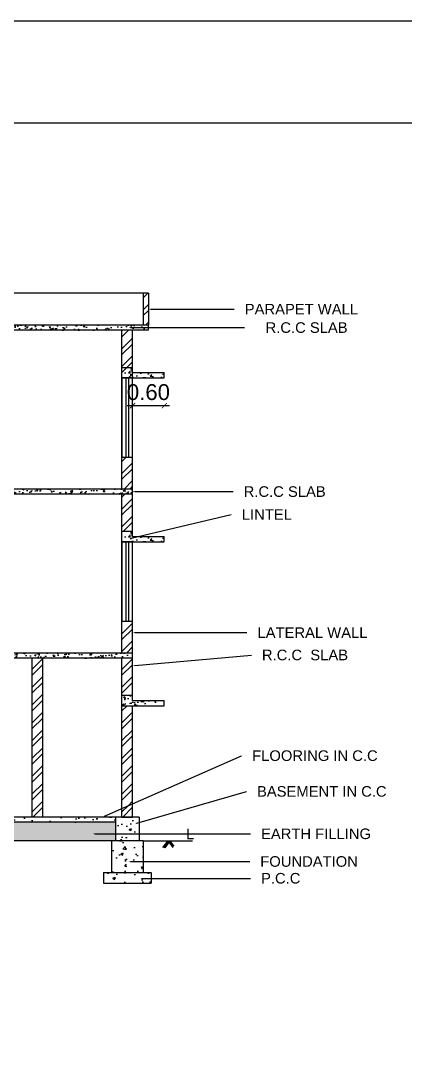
# Model space of a CAD drawing. Header units: metres. Extents: x -701442 to 358, y -36189 to 302.
# Drawn here: x 286.29 to 293.56, y 155.97 to 175.62 of the extents above; entities that cross this region are included whole.
import ezdxf
from ezdxf import colors
from ezdxf.entities.mleader import LeaderData, LeaderLine
from ezdxf.math import Vec2, Vec3

# ---------------------------------------------------------------- set-up
doc = ezdxf.new("R2010")
doc.units = ezdxf.units.M
doc.header["$MEASUREMENT"] = 0
doc.styles.get("Standard").update_dxf_attribs({"font": 'ARIAL.TTF'})
doc.dimstyles.new('1-100', dxfattribs={"dimtxt": 0.2, "dimasz": 0.1, "dimexe": 5, "dimexo": 5, "dimgap": 0.1, "dimtad": 1, "dimzin": 0, "dimdsep": 46, "dimtxsty": 'Standard', "dimblk": 'ARCHTICK', "dimcen": 0.09, "dimdle": 0.1, "dimse1": 1, "dimse2": 1, "dimclrd": 8, "dimclre": 8, "dimclrt": 256, "dimadec": 0, "dimazin": 0, "dimtfac": 1, "dimtofl": 0, "dimtmove": 0, "dimatfit": 3, "dimldrblk": 'ARCHTICK', "dimfxl": 1, "dimtolj": 1, "dimtzin": 0, "dimarcsym": 0})
pattern_1 = [(45, (-5325.8734, -988.31824), (-0.168379802, 0.168379802), []), (45, (-5325.76115, -988.31824), (-0.168379802, 0.168379802), [])]
pattern_2 = [(50, (-5325.8734, -988.31824), (0.455461672, -0.039847714), [0.047625, -0.523875]), (355, (-5325.8734, -988.31824), (-0.088108554, 0.477642113), [0.0381, -0.41910146]), (100.451445, (-5325.83545, -988.32156), (0.367353118, 0.43779438), [0.040475022, -0.44522561]), (46.1842, (-5325.8734, -988.19124), (0.6776976, -0.10510582), [0.0714375, -0.7858125]), (96.635558, (-5325.8169, -988.2), (0.593510335, 0.61856531), [0.06071256, -0.66783902]), (351.184151, (-5325.8734, -988.19124), (0.593510335, 0.61856531), [0.05714992, -0.62864933]), (21, (-5325.8099, -988.223), (0.379035978, -0.255662995), [0.047625, -0.523875]), (326, (-5325.8099, -988.223), (0.15450507, 0.460469915), [0.0381, -0.4191]), (71.451445, (-5325.7783, -988.2443), (0.533541048, 0.204806922), [0.040475022, -0.445224844]), (37.5, (-5325.8734, -988.31824), (0.007721508, 0.211387597), [0, -0.41402, 0, -0.42545, 0, -0.4206875]), (7.5, (-5325.8734, -988.31824), (0.167049156, 0.250451437), [0, -0.24257, 0, -0.404495, 0, -0.1603375]), (327.5, (-5326.01501, -988.31824), (0.338976488, -0.01432186), [0, -0.15875, 0, -0.4953, 0, -0.657225]), (317.5, (-5326.0785, -988.31824), (0.370322953, 0.063566228), [0, -0.206375, 0, -0.32893, 0, -0.466725])]
pattern_3 = [(50, (-5325.8734, -988.31824), (0.2732770035, -0.023908628), [0.028575, -0.314325]), (355, (-5325.8734, -988.31824), (-0.052865132, 0.286585268), [0.02286, -0.251460876]), (100.4514447, (-5325.85063, -988.32024), (0.220411871, 0.262676628), [0.024285013, -0.267135367]), (46.1842, (-5325.8734, -988.24204), (0.406618561, -0.063063492), [0.0428625, -0.4714875]), (96.635558, (-5325.83952, -988.2473), (0.3561062, 0.371139187), [0.036427535, -0.400703412]), (351.184151, (-5325.8734, -988.24204), (0.3561062, 0.371139187), [0.03428995, -0.377189598]), (21, (-5325.8353, -988.2611), (0.227421587, -0.153397797), [0.028575, -0.314325]), (326, (-5325.8353, -988.2611), (0.092703043, 0.276281949), [0.02286, -0.25146]), (71.451445, (-5325.81635, -988.27388), (0.320124629, 0.122884153), [0.024285013, -0.267134906]), (37.5, (-5325.8734, -988.31824), (0.0046329049, 0.1268325583), [0, -0.248412, 0, -0.25527, 0, -0.2524125]), (7.5, (-5325.8734, -988.31824), (0.1002294938, 0.1502708622), [0, -0.145542, 0, -0.242697, 0, -0.0962025]), (327.5, (-5325.95837, -988.31824), (0.2033858928, -0.008593116), [0, -0.09525, 0, -0.29718, 0, -0.394335]), (317.5, (-5325.99647, -988.31824), (0.222193772, 0.0381397365), [0, -0.123825, 0, -0.197358, 0, -0.280035])]

# ---------------------------------------------------------------- blocks, each defined once
blk = doc.blocks.new('_ARCHTICK')
at = {"color": 0, "linetype": 'ByBlock', "const_width": 0.15}
blk.add_lwpolyline([(-0.5, -0.5), (0.5, 0.5)], dxfattribs=at)
blk = doc.blocks.new('*D67')
at = {"lineweight": -2, "transparency": 16777216}
blk.add_line((288.305, 168.344), (289.105, 168.344), dxfattribs=at)
at = {"layer": 'Defpoints', "color": 0, "transparency": 16777216}
for p in [(288.405, 168.868), (289.005, 168.868), (289.005, 168.344)]:
    blk.add_point(p, dxfattribs=at)
at = {"lineweight": -2, "transparency": 16777216, "xscale": 0.1, "yscale": 0.1, "zscale": 0.1, "rotation": 180}
blk.add_blockref('_ARCHTICK', (288.405, 168.344), dxfattribs=at)
at = {"lineweight": -2, "transparency": 16777216, "xscale": 0.1, "yscale": 0.1, "zscale": 0.1}
blk.add_blockref('_ARCHTICK', (289.005, 168.344), dxfattribs=at)
at = {"transparency": 16777216, "insert": (288.705, 168.598), "char_height": 0.3, "attachment_point": 5}
blk.add_mtext('\\A1;0.60', dxfattribs=at)

msp = doc.modelspace()

# ---------------------------------------------------------------- hatches: boundary and pattern name
h = msp.add_hatch()
h.set_pattern_fill('ANSI32', color=256, scale=0.025)
h.set_pattern_definition(pattern_1)
h.paths.add_polyline_path([(288.70528, 170.468), (288.60528, 170.468), (288.60528, 169.868), (288.70528, 169.868)])
h = msp.add_hatch()
h.set_pattern_fill('AR-CONC', color=256, scale=0.0025)
h.set_pattern_definition(pattern_2)
h.paths.add_polyline_path([(288.70528, 169.868), (284.40528, 169.868), (284.40528, 169.768), (288.70528, 169.768)])
h = msp.add_hatch()
h.set_pattern_fill('AR-CONC', color=256, scale=0.0015)
h.set_pattern_definition(pattern_3)
h.paths.add_polyline_path([(288.70528, 169.868), (284.40528, 169.868), (284.40528, 169.768), (288.70528, 169.768)])
h = msp.add_hatch()
h.set_pattern_fill('ANSI32', color=256, scale=0.025)
h.set_pattern_definition(pattern_1)
h.paths.add_polyline_path([(288.40528, 169.768), (288.20528, 169.768), (288.20528, 168.868), (288.40528, 168.868)])
h = msp.add_hatch()
h.set_pattern_fill('AR-CONC', color=256, scale=0.0025)
h.set_pattern_definition([(50, (-5325.8734, -985.21824), (0.455461672, -0.039847714), [0.047625, -0.523875]), (355, (-5325.8734, -985.21824), (-0.088108554, 0.477642113), [0.0381, -0.41910146]), (100.451445, (-5325.83545, -985.22156), (0.367353118, 0.43779438), [0.040475022, -0.44522561]), (46.1842, (-5325.8734, -985.09124), (0.6776976, -0.10510582), [0.0714375, -0.7858125]), (96.635558, (-5325.8169, -985.1), (0.593510335, 0.61856531), [0.06071256, -0.66783902]), (351.184151, (-5325.8734, -985.09124), (0.593510335, 0.61856531), [0.05714992, -0.62864933]), (21, (-5325.8099, -985.123), (0.379035978, -0.255662995), [0.047625, -0.523875]), (326, (-5325.8099, -985.123), (0.15450507, 0.460469915), [0.0381, -0.4191]), (71.451445, (-5325.7783, -985.1443), (0.533541048, 0.204806922), [0.040475022, -0.445224844]), (37.5, (-5325.8734, -985.21824), (0.007721508, 0.211387597), [0, -0.41402, 0, -0.42545, 0, -0.4206875]), (7.5, (-5325.8734, -985.21824), (0.167049156, 0.250451437), [0, -0.24257, 0, -0.404495, 0, -0.1603375]), (327.5, (-5326.01501, -985.21824), (0.338976488, -0.01432186), [0, -0.15875, 0, -0.4953, 0, -0.657225]), (317.5, (-5326.0785, -985.21824), (0.370322953, 0.063566228), [0, -0.206375, 0, -0.32893, 0, -0.466725])])
h.paths.add_polyline_path([(288.40528, 169.068), (288.20528, 169.068), (288.20528, 168.868), (288.40528, 168.868), (289.00528, 168.868), (289.00528, 168.968), (288.40528, 168.968)])
h = msp.add_hatch()
h.set_pattern_fill('AR-CONC', color=256, scale=0.0015)
h.set_pattern_definition([(50, (-5325.8734, -985.21824), (0.2732770035, -0.023908628), [0.028575, -0.314325]), (355, (-5325.8734, -985.21824), (-0.052865132, 0.286585268), [0.02286, -0.251460876]), (100.4514447, (-5325.85063, -985.22024), (0.220411871, 0.262676628), [0.024285013, -0.267135367]), (46.1842, (-5325.8734, -985.14204), (0.406618561, -0.063063492), [0.0428625, -0.4714875]), (96.635558, (-5325.83952, -985.1473), (0.3561062, 0.371139187), [0.036427535, -0.400703412]), (351.184151, (-5325.8734, -985.14204), (0.3561062, 0.371139187), [0.03428995, -0.377189598]), (21, (-5325.8353, -985.1611), (0.227421587, -0.153397797), [0.028575, -0.314325]), (326, (-5325.8353, -985.1611), (0.092703043, 0.276281949), [0.02286, -0.25146]), (71.451445, (-5325.81635, -985.17388), (0.320124629, 0.122884153), [0.024285013, -0.267134906]), (37.5, (-5325.8734, -985.21824), (0.0046329049, 0.1268325583), [0, -0.248412, 0, -0.25527, 0, -0.2524125]), (7.5, (-5325.8734, -985.21824), (0.1002294938, 0.1502708622), [0, -0.145542, 0, -0.242697, 0, -0.0962025]), (327.5, (-5325.95837, -985.21824), (0.2033858928, -0.008593116), [0, -0.09525, 0, -0.29718, 0, -0.394335]), (317.5, (-5325.99647, -985.21824), (0.222193772, 0.0381397365), [0, -0.123825, 0, -0.197358, 0, -0.280035])])
h.paths.add_polyline_path([(288.40528, 169.068), (288.20528, 169.068), (288.20528, 168.868), (288.40528, 168.868), (289.00528, 168.868), (289.00528, 168.968), (288.40528, 168.968)])
h = msp.add_hatch()
h.set_pattern_fill('ANSI32', color=256, scale=0.025)
h.set_pattern_definition(pattern_1)
h.paths.add_polyline_path([(288.40528, 167.368), (288.20528, 167.368), (288.20528, 166.768), (288.40528, 166.768)])
h = msp.add_hatch()
h.set_pattern_fill('AR-CONC', color=256, scale=0.0025)
h.set_pattern_definition(pattern_2)
h.paths.add_polyline_path([(288.40528, 166.768), (284.40528, 166.768), (284.40528, 166.668), (288.40528, 166.668)])
h = msp.add_hatch()
h.set_pattern_fill('AR-CONC', color=256, scale=0.0015)
h.set_pattern_definition(pattern_3)
h.paths.add_polyline_path([(288.40528, 166.768), (284.40528, 166.768), (284.40528, 166.668), (288.40528, 166.668)])
h = msp.add_hatch()
h.set_pattern_fill('ANSI32', color=256, scale=0.025)
h.set_pattern_definition(pattern_1)
h.paths.add_polyline_path([(288.40528, 166.668), (288.20528, 166.668), (288.20528, 165.968), (288.40528, 165.968)])
h = msp.add_hatch()
h.set_pattern_fill('AR-CONC', color=256, scale=0.0025)
h.set_pattern_definition(pattern_2)
h.paths.add_polyline_path([(288.40528, 165.968), (288.20528, 165.968), (288.20528, 165.768), (288.40528, 165.768), (289.00528, 165.768), (289.00528, 165.868), (288.40528, 165.868)])
h = msp.add_hatch()
h.set_pattern_fill('AR-CONC', color=256, scale=0.0015)
h.set_pattern_definition(pattern_3)
h.paths.add_polyline_path([(288.40528, 165.968), (288.20528, 165.968), (288.20528, 165.768), (288.40528, 165.768), (289.00528, 165.768), (289.00528, 165.868), (288.40528, 165.868)])
h = msp.add_hatch()
h.set_pattern_fill('ANSI32', color=256, scale=0.025)
h.set_pattern_definition(pattern_1)
h.paths.add_polyline_path([(288.40528, 164.268), (288.20528, 164.268), (288.20528, 163.668), (288.40528, 163.668)])
h = msp.add_hatch()
h.set_pattern_fill('AR-CONC', color=256, scale=0.0025)
h.set_pattern_definition(pattern_2)
h.paths.add_polyline_path([(288.40528, 163.668), (284.40528, 163.668), (284.40528, 163.568), (288.40528, 163.568)])
h = msp.add_hatch()
h.set_pattern_fill('AR-CONC', color=256, scale=0.0015)
h.set_pattern_definition(pattern_3)
h.paths.add_polyline_path([(288.40528, 163.668), (284.40528, 163.668), (284.40528, 163.568), (288.40528, 163.568)])
h = msp.add_hatch()
h.set_pattern_fill('ANSI32', color=256, scale=0.025)
h.set_pattern_definition([(45, (702357.71025, 35998.4573), (-0.16837980227, 0.16837980227), []), (45, (702357.8225, 35998.4573), (-0.16837980227, 0.16837980227), [])])
h.paths.add_polyline_path([(286.50528, 160.568), (286.70528, 160.568), (286.70528, 163.568), (286.50528, 163.568)])
h = msp.add_hatch()
h.set_pattern_fill('ANSI32', color=256, scale=0.025)
h.set_pattern_definition(pattern_1)
h.paths.add_polyline_path([(288.20528, 162.868), (288.40528, 162.868), (288.40528, 163.568), (288.20528, 163.568)])
h = msp.add_hatch()
h.set_pattern_fill('AR-CONC', color=256, scale=0.0025)
h.set_pattern_definition(pattern_2)
h.paths.add_polyline_path([(289.00528, 162.768), (288.40528, 162.768), (288.40528, 162.868), (288.20528, 162.868), (288.20528, 162.668), (288.40528, 162.668), (289.00528, 162.668)])
h = msp.add_hatch()
h.set_pattern_fill('AR-CONC', color=256, scale=0.0015)
h.set_pattern_definition(pattern_3)
h.paths.add_polyline_path([(289.00528, 162.768), (288.40528, 162.768), (288.40528, 162.868), (288.20528, 162.868), (288.20528, 162.668), (288.40528, 162.668), (289.00528, 162.668)])
h = msp.add_hatch()
h.set_pattern_fill('ANSI32', color=256, scale=0.025)
h.set_pattern_definition(pattern_1)
h.paths.add_polyline_path([(288.20528, 160.72924), (288.40528, 160.8174), (288.40528, 162.668), (288.20528, 162.668)])
h = msp.add_hatch()
h.set_pattern_fill('ANSI32', color=256, scale=0.025)
h.set_pattern_definition(pattern_1)
h.paths.add_polyline_path([(288.40528, 160.8174), (288.20528, 160.72924), (288.20528, 160.568), (288.40528, 160.568)])
h = msp.add_hatch()
h.set_pattern_fill('AR-CONC', color=256, scale=0.0025)
h.set_pattern_definition(pattern_2)
h.paths.add_polyline_path([(288.08028, 160.568), (284.73028, 160.568), (284.73028, 160.468), (288.08028, 160.468)])
h = msp.add_hatch()
h.set_pattern_fill('AR-CONC', color=256, scale=0.0025)
h.set_pattern_definition(pattern_2)
h.paths.add_polyline_path([(288.53028, 160.568), (288.08028, 160.568), (288.08028, 160.24882), (288.53028, 160.24882)])
h.paths.add_polyline_path([(288.53028, 160.24882), (288.08028, 160.24882), (288.08028, 160.118), (288.53028, 160.118)])
h = msp.add_hatch()
h.set_pattern_fill('AR-SAND', color=256, scale=0.0015)
h.set_pattern_definition([(37.5, (-5325.873405, -988.31824), (-0.00240004694, 0.0734119856), [0, -0.057912, 0, -0.06477, 0, -0.0619125]), (7.5, (-5325.8734, -988.31824), (0.0674284925, 0.1075237651), [0, -0.031242, 0, -0.052197, 0, -0.0200025]), (327.5, (-5325.92027, -988.31824), (0.11864885554, 0.0002155777), [0, -0.01905, 0, -0.06858, 0, -0.089535]), (317.5, (-5325.92027, -988.31824), (0.1145334679, 0.0334393985), [0, -0.009525, 0, -0.044958, 0, -0.051435])])
h.paths.add_polyline_path([(288.08028, 160.118), (288.08028, 160.468), (284.73028, 160.468), (284.73028, 160.118)])
h = msp.add_hatch()
h.set_pattern_fill('AR-CONC', color=256, scale=0.0025)
h.set_pattern_definition(pattern_2)
h.paths.add_polyline_path([(288.00528, 160.118), (288.00528, 159.518), (288.60528, 159.518), (288.60528, 160.118)])
h = msp.add_hatch()
h.set_pattern_fill('AR-CONC', color=256, scale=0.0025)
h.set_pattern_definition(pattern_2)
h.paths.add_polyline_path([(287.85528, 159.518), (287.85528, 159.318), (288.75528, 159.318), (288.75528, 159.518)])

# ---------------------------------------------------------------- linework, layer by layer
for p, q in [((288.70528, 170.468), (284.60528, 170.468)), ((288.60528, 170.468), (288.60528, 169.868)), ((288.70528, 170.468), (288.70528, 169.868)), ((288.70528, 169.868), (284.40528, 169.868)), ((288.70528, 169.768), (284.40528, 169.768)), ((288.20528, 166.768), (288.20528, 169.768)), ((288.40528, 166.768), (288.40528, 169.768)), ((288.70528, 169.768), (288.70528, 169.868)), ((288.20528, 169.068), (288.40528, 169.068)), ((288.20528, 168.868), (289.00528, 168.868)), ((288.28028, 168.868), (288.28028, 167.368)), ((288.33028, 168.868), (288.33028, 167.368)), ((288.40528, 168.968), (289.00528, 168.968)), ((288.40528, 165.868), (288.40528, 168.868)), ((289.00528, 168.868), (289.00528, 168.968)), ((288.40528, 166.768), (284.40528, 166.768)), ((288.40528, 166.668), (284.40528, 166.668)), ((288.20528, 163.668), (288.20528, 166.668)), ((288.20528, 163.668), (288.20528, 166.668)), ((288.40528, 165.868), (288.40528, 166.668)), ((288.40528, 165.868), (288.40528, 166.668)), ((288.20528, 165.968), (288.40528, 165.968)), ((288.40528, 165.868), (289.00528, 165.868)), ((289.00528, 165.768), (289.00528, 165.868)), ((288.20528, 165.768), (289.00528, 165.768)), ((288.28028, 165.768), (288.28028, 164.268)), ((288.33028, 165.768), (288.33028, 164.268)), ((288.40528, 162.768), (288.40528, 165.768)), ((288.40528, 163.668), (288.40528, 165.768)), ((288.40528, 163.668), (284.40528, 163.668)), ((288.40528, 163.568), (284.40528, 163.568)), ((286.50528, 160.568), (286.50528, 163.568)), ((286.70528, 160.568), (286.70528, 163.568)), ((288.20528, 160.568), (288.20528, 163.568)), ((288.20528, 162.868), (288.40528, 162.868)), ((288.40528, 162.768), (289.00528, 162.768)), ((289.00528, 162.668), (289.00528, 162.768)), ((288.20528, 162.668), (289.00528, 162.668)), ((288.40528, 160.568), (288.40528, 162.668)), ((288.53028, 160.568), (278.00528, 160.568)), ((288.08028, 160.568), (288.08028, 160.118)), ((288.20528, 160.568), (288.40528, 160.568)), ((288.53028, 160.568), (288.53028, 160.118)), ((288.08028, 160.468), (284.73028, 160.468)), ((288.08028, 160.468), (284.73028, 160.468)), ((288.60528, 160.118), (278.02528, 160.118)), ((288.00528, 160.118), (288.00528, 159.518)), ((288.60528, 160.118), (288.60528, 159.518)), ((288.60528, 160.118), (289.53962, 160.118)), ((289.07245, 160.118), (288.97369, 159.99142)), ((289.08881, 160.118), (288.99491, 159.98652)), ((289.11252, 160.118), (289.01577, 159.98462)), ((289.07245, 160.118), (289.16848, 159.99315)), ((289.08881, 160.118), (289.17076, 160.01146)), ((289.11252, 160.118), (289.18745, 160.01875)), ((287.85528, 159.518), (288.75528, 159.518)), ((287.85528, 159.518), (287.85528, 159.318)), ((288.75528, 159.518), (288.75528, 159.318)), ((287.85528, 159.318), (288.75528, 159.318))]:
    msp.add_line(p, q)
at = {"elevation": 101}
msp.add_lwpolyline([(249.65067, 175.61877), (309.05067, 175.61877), (309.05067, 133.61877), (249.65067, 133.61877)], close=True, dxfattribs=at)
msp.add_lwpolyline([(296.85332, 135.71425), (251.74458, 135.71425), (251.74458, 173.68772), (307.1213, 173.68772), (307.1213, 146.0269)], dxfattribs=at)
for points in [[(288.20528, 167.368), (288.40528, 167.368), (288.40528, 168.868), (288.20528, 168.868)], [(288.20528, 164.268), (288.40528, 164.268), (288.40528, 165.768), (288.20528, 165.768)]]:
    msp.add_lwpolyline(points, close=True)

# ---------------------------------------------------------------- texts
at = {"insert": (289.41612, 160.34712), "char_height": 0.2, "attachment_point": 1}
msp.add_mtext_dynamic_manual_height_columns('L', width=0.1241149, gutter_width=1, heights=[0], dxfattribs=at)

# ---------------------------------------------------------------- dimensions: what is measured, and where the dimension line sits
dim = msp.add_linear_dim(base=(289.00528, 168.34448), p1=(288.40528, 168.868), p2=(289.00528, 168.868), dimstyle='1-100', override={"dimtxt": 0.3, "dimtad": 3, "dimclrd": 256, "dimfxlon": 1, "dimarcsym": 2})
dim.commit()
dim.dimension.update_dxf_attribs({"geometry": '*D67', "text_midpoint": (288.70528, 168.34448), "dimtype": 160})

# ---------------------------------------------------------------- leaders
ml = msp.add_multileader_mtext('Standard')
ml.set_content('PARAPET WALL', color=256)
ml.set_leader_properties()
ml.build(insert=Vec2(0, 0))
ml.multileader.update_dxf_attribs({"dogleg_length": 0.0003, "arrow_head_size": 0.04})
ctx = ml.context
ctx.base_point, ctx.char_height, ctx.arrow_head_size, ctx.landing_gap_size, ctx.plane_origin = Vec3(290.32777, 170.168), 0.2, 0.04, 0.2, Vec3(288.70528, 170.168)
notes = []
notes.append((ctx, [(0, (1, 1, 0), (290.32747, 170.168), (1, 0), 0.0003, [(0, [(288.70528, 170.168)], 0, [])])]))
ctx.mtext.insert, ctx.mtext.width, ctx.mtext.flow_direction = Vec3(290.52777, 170.26807), 2.2907138, 5
ml = msp.add_multileader_mtext('Standard')
ml.set_content('\\pxi-3,l4,t4;R.C.C SLAB', color=256)
ml.set_leader_properties()
ml.build(insert=Vec2(0, 0))
ml.multileader.update_dxf_attribs({"dogleg_length": 0.0003, "arrow_head_size": 0.04})
ctx = ml.context
ctx.base_point, ctx.char_height, ctx.arrow_head_size, ctx.landing_gap_size, ctx.plane_origin = Vec3(290.52149, 169.818), 0.2, 0.04, 0.2, Vec3(288.32556, 169.818)
notes.append((ctx, [(0, (1, 1, 0), (290.52119, 169.818), (1, 0), 0.0003, [(0, [(288.32556, 169.818)], 0, [])])]))
ctx.mtext.insert, ctx.mtext.width, ctx.mtext.flow_direction = Vec3(290.72149, 169.91971), 1.9994676, 5
ml = msp.add_multileader_mtext('Standard')
ml.set_content('R.C.C SLAB', color=256)
ml.set_leader_properties()
ml.build(insert=Vec2(0, 0))
ml.multileader.update_dxf_attribs({"dogleg_length": 0.0003, "arrow_head_size": 0.04})
ctx = ml.context
ctx.base_point, ctx.char_height, ctx.arrow_head_size, ctx.landing_gap_size, ctx.plane_origin = Vec3(290.30687, 166.718), 0.2, 0.04, 0.2, Vec3(288.70528, 166.718)
notes.append((ctx, [(0, (1, 1, 0), (290.30657, 166.718), (1, 0), 0.0003, [(0, [(288.40528, 166.718)], 0, [])])]))
ctx.mtext.insert, ctx.mtext.flow_direction = Vec3(290.50687, 166.81971), 5
ml = msp.add_multileader_mtext('Standard')
ml.set_content('LINTEL', color=256)
ml.set_leader_properties()
ml.build(insert=Vec2(0, 0))
ml.multileader.update_dxf_attribs({"dogleg_length": 0.0003, "arrow_head_size": 0.04})
ctx = ml.context
ctx.base_point, ctx.char_height, ctx.arrow_head_size, ctx.landing_gap_size, ctx.plane_origin = Vec3(290.27287, 166.28694), 0.2, 0.04, 0.2, Vec3(288.34095, 165.82911)
notes.append((ctx, [(0, (1, 1, 0), (290.27257, 166.28694), (1, 0), 0.0003, [(0, [(288.34095, 165.82911)], 0, [])])]))
ctx.mtext.insert, ctx.mtext.flow_direction = Vec3(290.47287, 166.38694), 5
ml = msp.add_multileader_mtext('Standard')
ml.set_content('LATERAL WALL ', color=256)
ml.set_leader_properties()
ml.build(insert=Vec2(0, 0))
ml.multileader.update_dxf_attribs({"dogleg_length": 0.0003, "arrow_head_size": 0.04})
ctx = ml.context
ctx.base_point, ctx.char_height, ctx.arrow_head_size, ctx.landing_gap_size, ctx.plane_origin = Vec3(290.56881, 164.05277), 0.2, 0.04, 0.2, Vec3(288.40528, 164.05277)
notes.append((ctx, [(0, (1, 1, 0), (290.56851, 164.05277), (1, 0), 0.0003, [(0, [(288.40528, 164.05277)], 0, [])])]))
ctx.mtext.insert, ctx.mtext.flow_direction = Vec3(290.76881, 164.15284), 5
ml = msp.add_multileader_mtext('Standard')
ml.set_content('R.C.C  SLAB', color=256)
ml.set_leader_properties()
ml.build(insert=Vec2(0, 0))
ml.multileader.update_dxf_attribs({"dogleg_length": 0.0003, "arrow_head_size": 0.04})
ctx = ml.context
ctx.base_point, ctx.char_height, ctx.arrow_head_size, ctx.landing_gap_size, ctx.plane_origin = Vec3(290.6526, 163.6294), 0.2, 0.04, 0.2, Vec3(288.40528, 163.6294)
notes.append((ctx, [(0, (1, 1, 0), (290.6523, 163.6294), (1, 0), 0.0003, [(0, [(288.40528, 163.43062)], 0, [])])]))
ctx.mtext.insert, ctx.mtext.flow_direction = Vec3(290.8526, 163.73111), 5
ml = msp.add_multileader_mtext('Standard')
ml.set_content('FLOORING IN C.C', color=256)
ml.set_leader_properties()
ml.build(insert=Vec2(0, 0))
ml.multileader.update_dxf_attribs({"dogleg_length": 0.0003, "arrow_head_size": 0.04})
ctx = ml.context
ctx.base_point, ctx.char_height, ctx.arrow_head_size, ctx.landing_gap_size, ctx.plane_origin = Vec3(290.46767, 161.72632), 0.2, 0.04, 0.2, Vec3(287.83948, 160.568)
notes.append((ctx, [(0, (1, 1, 0), (290.46737, 161.72632), (1, 0), 0.0003, [(0, [(287.83817, 160.568)], 0, [])])]))
ctx.mtext.insert, ctx.mtext.flow_direction = Vec3(290.66767, 161.82803), 5
ml = msp.add_multileader_mtext('Standard')
ml.set_content('BASEMENT IN C.C', color=256)
ml.set_leader_properties()
ml.build(insert=Vec2(0, 0))
ml.multileader.update_dxf_attribs({"dogleg_length": 0.0003, "arrow_head_size": 0.04})
ctx = ml.context
ctx.base_point, ctx.char_height, ctx.arrow_head_size, ctx.landing_gap_size, ctx.plane_origin = Vec3(290.55908, 161.05053), 0.2, 0.04, 0.2, Vec3(288.44497, 160.44037)
notes.append((ctx, [(0, (1, 1, 0), (290.55878, 161.05053), (1, 0), 0.0003, [(0, [(288.44497, 160.44037)], 0, [])])]))
ctx.mtext.insert, ctx.mtext.flow_direction = Vec3(290.75908, 161.15224), 5
ml = msp.add_multileader_mtext('Standard')
ml.set_content('EARTH FILLING', color=256)
ml.set_leader_properties()
ml.build(insert=Vec2(0, 0))
ml.multileader.update_dxf_attribs({"dogleg_length": 0.0003, "arrow_head_size": 0.04})
ctx = ml.context
ctx.base_point, ctx.char_height, ctx.arrow_head_size, ctx.landing_gap_size, ctx.plane_origin = Vec3(290.63539, 160.24882), 0.2, 0.04, 0.2, Vec3(287.65139, 160.24882)
notes.append((ctx, [(0, (1, 1, 0), (290.63509, 160.24882), (1, 0), 0.0003, [(0, [(287.65139, 160.24882)], 0, [])])]))
ctx.mtext.insert, ctx.mtext.flow_direction = Vec3(290.83539, 160.35052), 5
ml = msp.add_multileader_mtext('Standard')
ml.set_content('FOUNDATION', color=256)
ml.set_leader_properties()
ml.build(insert=Vec2(0, 0))
ml.multileader.update_dxf_attribs({"dogleg_length": 0.0003, "arrow_head_size": 0.04})
ctx = ml.context
ctx.base_point, ctx.char_height, ctx.arrow_head_size, ctx.landing_gap_size, ctx.plane_origin = Vec3(290.62091, 159.72564), 0.2, 0.04, 0.2, Vec3(288.32363, 159.72564)
notes.append((ctx, [(0, (1, 1, 0), (290.62061, 159.72564), (1, 0), 0.0003, [(0, [(288.32363, 159.72564)], 0, [])])]))
ctx.mtext.insert, ctx.mtext.flow_direction = Vec3(290.82091, 159.82735), 5
ml = msp.add_multileader_mtext('Standard')
ml.set_content('P.C.C', color=256)
ml.set_leader_properties()
ml.build(insert=Vec2(0, 0))
ml.multileader.update_dxf_attribs({"dogleg_length": 0.0003, "arrow_head_size": 0.04})
ctx = ml.context
ctx.base_point, ctx.char_height, ctx.arrow_head_size, ctx.landing_gap_size, ctx.plane_origin = Vec3(290.63568, 159.40845), 0.2, 0.04, 0.2, Vec3(288.54356, 159.40845)
notes.append((ctx, [(0, (1, 1, 0), (290.63538, 159.40845), (1, 0), 0.0003, [(0, [(288.54356, 159.40845)], 0, [])])]))
ctx.mtext.insert, ctx.mtext.flow_direction = Vec3(290.83568, 159.51015), 5
for ctx, leaders in notes:
    for number, flags, end, landing, length, lines in leaders:
        leader = LeaderData()
        leader.index, (leader.has_last_leader_line, leader.has_dogleg_vector, leader.attachment_direction) = number, flags
        leader.last_leader_point, leader.dogleg_vector, leader.dogleg_length = Vec3(end), Vec3(landing), length
        for number, points, colour, breaks in lines:
            line = LeaderLine()
            line.index, line.vertices, line.color, line.breaks = number, Vec3.list(points), colors.encode_raw_color(colour), breaks
            leader.lines.append(line)
        ctx.leaders.append(leader)

doc.saveas('drawing.dxf')
